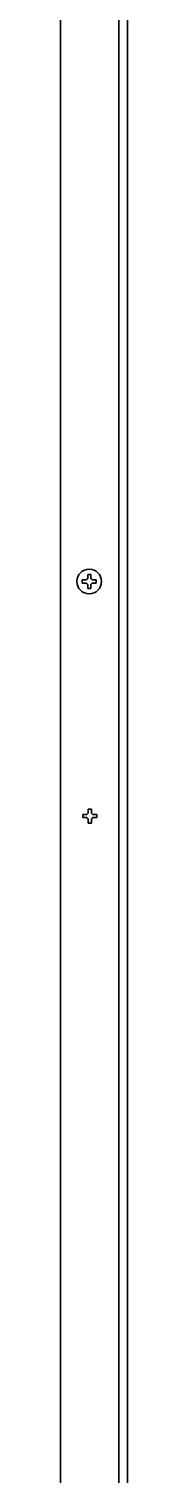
# Model space of a CAD drawing. Header units: inches. Extents: x 885 to 6823, y 710 to 5493.
# Drawn here: x 6800.1 to 6821.8, y 3113.8 to 3582.6 of the extents above; entities that cross this region are included whole.
import ezdxf

# ---------------------------------------------------------------- set-up
doc = ezdxf.new("R2010")
doc.units = ezdxf.units.IN
doc.layers.add('1', color=7, linetype='Continuous', true_color=0xffffff)

msp = doc.modelspace()

# ---------------------------------------------------------------- linework, layer by layer
at = {"layer": '1', "color": 7, "linetype": 'Continuous', "lineweight": 35}
for p, q in [((6821.76, 2356.86), (6821.76, 4008.38)), ((6821.76, 2356.86), (6821.76, 4008.38)), ((6818.96, 2697.46), (6818.96, 3998.43)), ((6800.06, 3993.51), (6800.06, 2695.46)), ((6807.06, 3403.36), (6807.06, 3403.86)), ((6807.06, 3402.86), (6807.06, 3403.36)), ((6811.66, 3403.86), (6811.66, 3403.36)), ((6811.66, 3403.36), (6811.66, 3402.86)), ((6807.26, 3327.26), (6807.26, 3327.76)), ((6807.26, 3326.76), (6807.26, 3327.26)), ((6811.86, 3327.76), (6811.86, 3327.26)), ((6811.86, 3327.26), (6811.86, 3326.76))]:
    msp.add_line(p, q, dxfattribs=at)
msp.add_circle((6809.36, 3403.36), 4, dxfattribs=at)
for points in [[(6807.06, 3403.86), (6807.26, 3403.86), (6807.47, 3403.86), (6807.8, 3403.86), (6807.91, 3403.86), (6808.13, 3403.86), (6808.24, 3403.86), (6808.36, 3403.86)], [(6809.86, 3405.66), (6809.86, 3405.45), (6809.86, 3405.24), (6809.86, 3404.92), (6809.86, 3404.81), (6809.86, 3404.58), (6809.86, 3404.47), (6809.86, 3404.36)], [(6808.86, 3401.06), (6808.86, 3401.26), (6808.86, 3401.47), (6808.86, 3401.79), (6808.86, 3401.9), (6808.86, 3402.13), (6808.86, 3402.24), (6808.86, 3402.36)], [(6811.66, 3402.86), (6811.46, 3402.86), (6811.25, 3402.86), (6810.92, 3402.86), (6810.81, 3402.86), (6810.59, 3402.86), (6810.47, 3402.86), (6810.36, 3402.86)], [(6810.06, 3329.56), (6810.06, 3329.35), (6810.06, 3329.14), (6810.06, 3328.82), (6810.06, 3328.71), (6810.06, 3328.48), (6810.06, 3328.37), (6810.06, 3328.26)], [(6807.26, 3327.76), (6807.46, 3327.76), (6807.67, 3327.76), (6808, 3327.76), (6808.11, 3327.76), (6808.33, 3327.76), (6808.44, 3327.76), (6808.56, 3327.76)], [(6809.06, 3324.96), (6809.06, 3325.16), (6809.06, 3325.37), (6809.06, 3325.69), (6809.06, 3325.8), (6809.06, 3326.03), (6809.06, 3326.14), (6809.06, 3326.26)], [(6811.86, 3326.76), (6811.66, 3326.76), (6811.45, 3326.76), (6811.12, 3326.76), (6811.01, 3326.76), (6810.79, 3326.76), (6810.67, 3326.76), (6810.56, 3326.76)]]:
    msp.add_open_spline(points, degree=3, knots=[0, 0, 0, 0, 0.5, 0.5, 0.75, 0.75, 1, 1, 1, 1], dxfattribs=at)
for points in [[(6808.36, 3403.86), (6808.38, 3403.88), (6808.43, 3403.93), (6808.5, 3404), (6808.57, 3404.07), (6808.64, 3404.14), (6808.72, 3404.21), (6808.79, 3404.28), (6808.83, 3404.33), (6808.86, 3404.36)], [(6808.86, 3405.66), (6809.02, 3405.66), (6809.36, 3405.66), (6809.69, 3405.66), (6809.86, 3405.66)], [(6808.86, 3404.36), (6808.86, 3404.41), (6808.86, 3404.52), (6808.86, 3404.68), (6808.86, 3404.84), (6808.86, 3404.99), (6808.86, 3405.15), (6808.86, 3405.3), (6808.86, 3405.47), (6808.86, 3405.59), (6808.86, 3405.66)], [(6809.86, 3404.36), (6809.88, 3404.33), (6809.94, 3404.28), (6810.01, 3404.2), (6810.08, 3404.13), (6810.15, 3404.06), (6810.22, 3403.99), (6810.29, 3403.92), (6810.34, 3403.88), (6810.36, 3403.86)], [(6810.36, 3403.86), (6810.41, 3403.86), (6810.52, 3403.86), (6810.68, 3403.86), (6810.84, 3403.86), (6811, 3403.86), (6811.15, 3403.86), (6811.3, 3403.86), (6811.47, 3403.86), (6811.59, 3403.86), (6811.66, 3403.86)], [(6808.36, 3402.86), (6808.3, 3402.86), (6808.2, 3402.86), (6808.03, 3402.86), (6807.88, 3402.86), (6807.72, 3402.86), (6807.57, 3402.86), (6807.41, 3402.86), (6807.25, 3402.86), (6807.12, 3402.86), (6807.06, 3402.86)], [(6808.86, 3402.36), (6808.83, 3402.38), (6808.78, 3402.43), (6808.71, 3402.51), (6808.64, 3402.58), (6808.57, 3402.65), (6808.5, 3402.72), (6808.43, 3402.79), (6808.38, 3402.83), (6808.36, 3402.86)], [(6809.86, 3401.06), (6809.69, 3401.06), (6809.36, 3401.06), (6809.02, 3401.06), (6808.86, 3401.06)], [(6810.36, 3402.86), (6810.33, 3402.83), (6810.29, 3402.78), (6810.22, 3402.71), (6810.14, 3402.64), (6810.07, 3402.57), (6810, 3402.5), (6809.93, 3402.43), (6809.88, 3402.38), (6809.86, 3402.36)], [(6809.86, 3402.36), (6809.86, 3402.3), (6809.86, 3402.19), (6809.86, 3402.03), (6809.86, 3401.87), (6809.86, 3401.72), (6809.86, 3401.57), (6809.86, 3401.41), (6809.86, 3401.24), (6809.86, 3401.12), (6809.86, 3401.06)], [(6808.56, 3327.76), (6808.58, 3327.78), (6808.63, 3327.83), (6808.7, 3327.9), (6808.77, 3327.97), (6808.84, 3328.04), (6808.92, 3328.11), (6808.99, 3328.18), (6809.03, 3328.23), (6809.06, 3328.26)], [(6809.06, 3329.56), (6809.22, 3329.56), (6809.56, 3329.56), (6809.89, 3329.56), (6810.06, 3329.56)], [(6809.06, 3328.26), (6809.06, 3328.31), (6809.06, 3328.42), (6809.06, 3328.58), (6809.06, 3328.74), (6809.06, 3328.89), (6809.06, 3329.05), (6809.06, 3329.2), (6809.06, 3329.37), (6809.06, 3329.49), (6809.06, 3329.56)], [(6810.06, 3328.26), (6810.08, 3328.23), (6810.14, 3328.18), (6810.21, 3328.1), (6810.28, 3328.03), (6810.35, 3327.96), (6810.42, 3327.89), (6810.49, 3327.82), (6810.54, 3327.78), (6810.56, 3327.76)], [(6808.56, 3326.76), (6808.5, 3326.76), (6808.4, 3326.76), (6808.23, 3326.76), (6808.08, 3326.76), (6807.92, 3326.76), (6807.77, 3326.76), (6807.61, 3326.76), (6807.45, 3326.76), (6807.32, 3326.76), (6807.26, 3326.76)], [(6809.06, 3326.26), (6809.03, 3326.28), (6808.98, 3326.33), (6808.91, 3326.41), (6808.84, 3326.48), (6808.77, 3326.55), (6808.7, 3326.62), (6808.63, 3326.69), (6808.58, 3326.73), (6808.56, 3326.76)], [(6810.06, 3324.96), (6809.89, 3324.96), (6809.56, 3324.96), (6809.22, 3324.96), (6809.06, 3324.96)], [(6810.56, 3326.76), (6810.53, 3326.73), (6810.49, 3326.68), (6810.42, 3326.61), (6810.34, 3326.54), (6810.27, 3326.47), (6810.2, 3326.4), (6810.13, 3326.33), (6810.08, 3326.28), (6810.06, 3326.26)], [(6810.06, 3326.26), (6810.06, 3326.2), (6810.06, 3326.09), (6810.06, 3325.93), (6810.06, 3325.77), (6810.06, 3325.62), (6810.06, 3325.47), (6810.06, 3325.31), (6810.06, 3325.14), (6810.06, 3325.02), (6810.06, 3324.96)], [(6810.56, 3327.76), (6810.61, 3327.76), (6810.72, 3327.76), (6810.88, 3327.76), (6811.04, 3327.76), (6811.2, 3327.76), (6811.35, 3327.76), (6811.5, 3327.76), (6811.67, 3327.76), (6811.79, 3327.76), (6811.86, 3327.76)]]:
    msp.add_open_spline(points, degree=3, dxfattribs=at)

doc.saveas('drawing.dxf')
